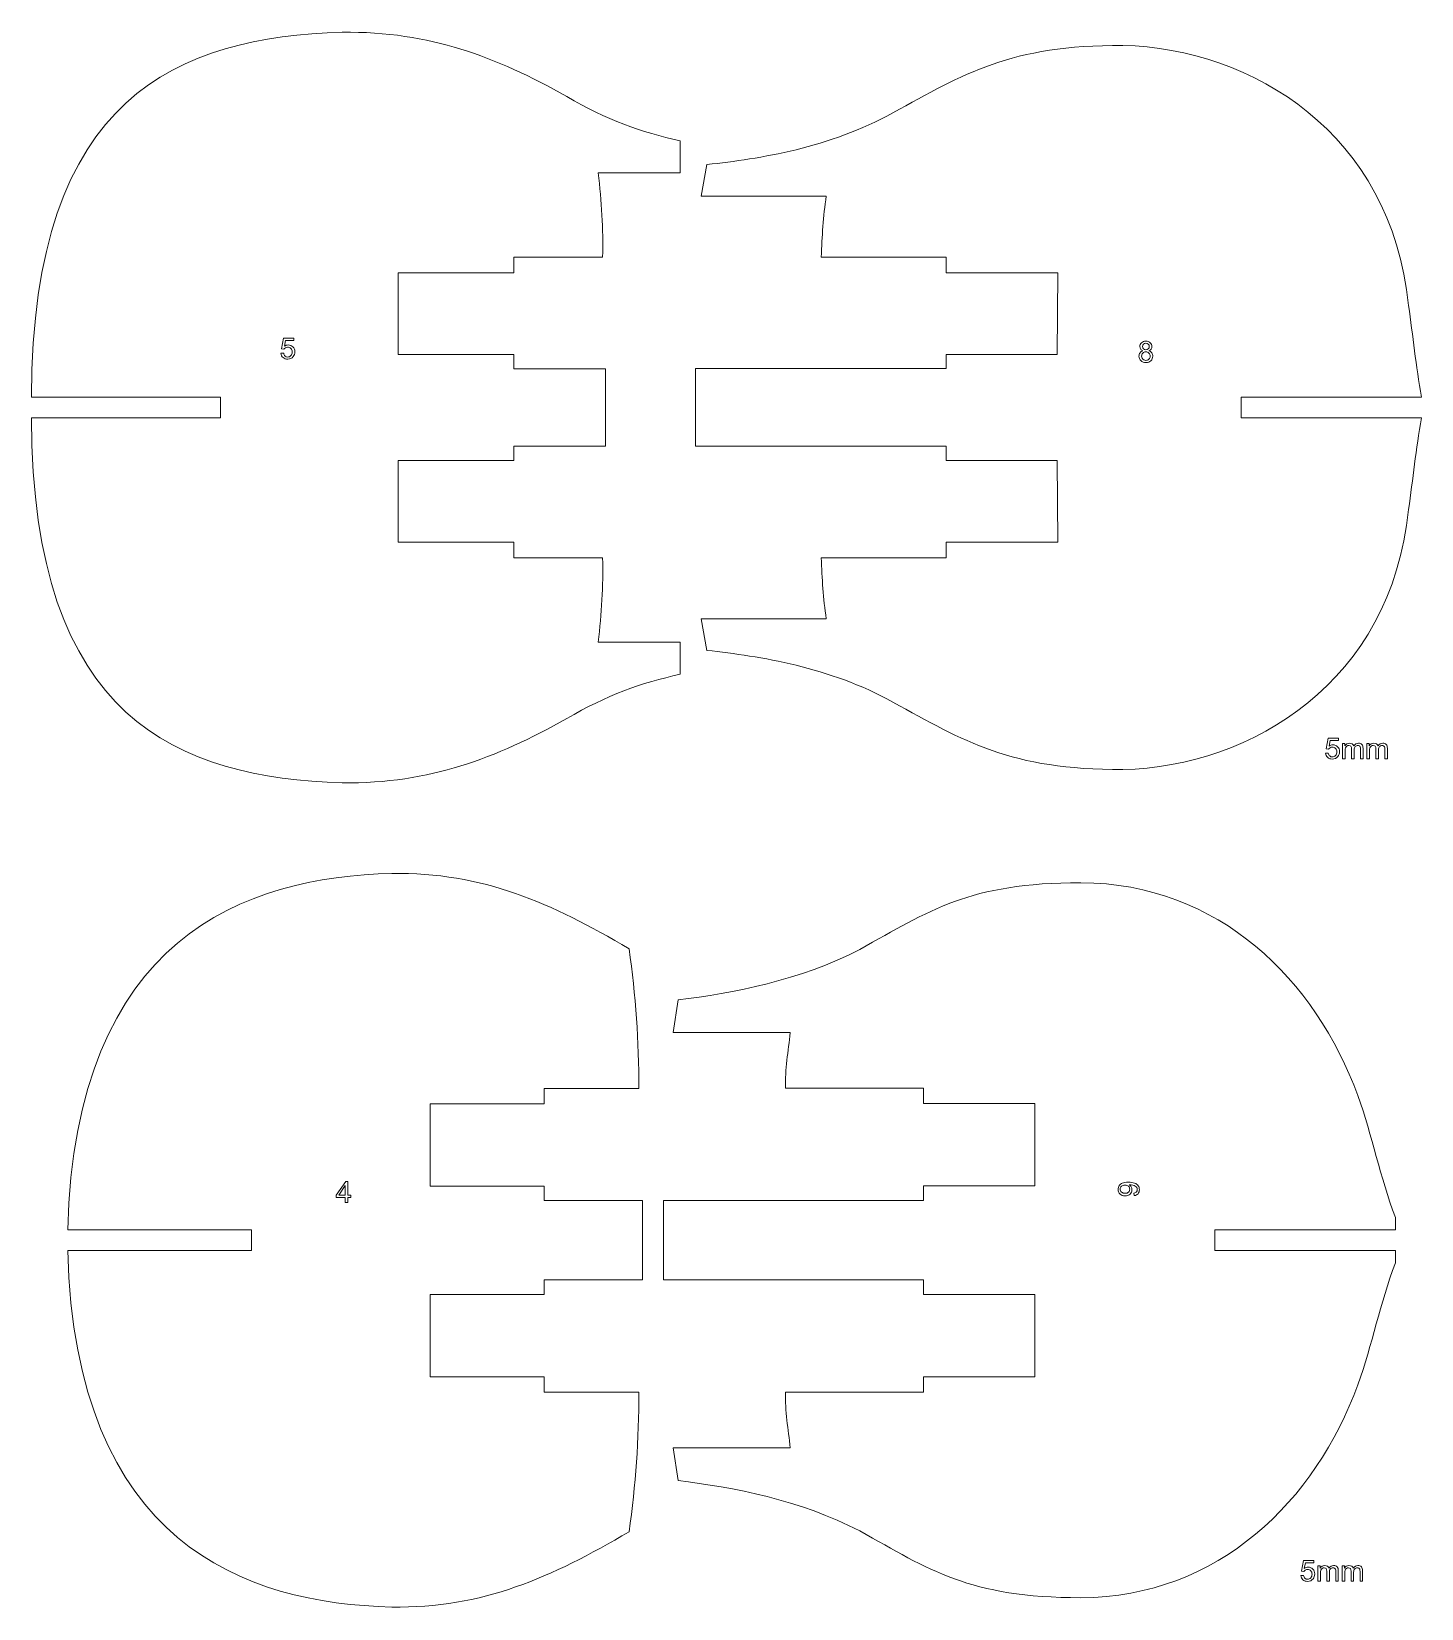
# Model space of a CAD drawing. Header units: millimetres. Extents: x -437 to 859, y -1313 to 762.
# Drawn here: x -136.1 to 267.3, y -438.4 to 19.3 of the extents above; entities that cross this region are included whole.
import ezdxf

# ---------------------------------------------------------------- set-up
doc = ezdxf.new("R2010")
doc.units = ezdxf.units.MM
doc.header["$MEASUREMENT"] = 0
doc.layers.add('Ebene 1', color=7, linetype='Continuous')

msp = doc.modelspace()

# ---------------------------------------------------------------- linework, layer by layer
at = {"layer": 'Ebene 1', "color": 250, "lineweight": 5}
for points, knots in [([(30.4668, -89.8396), (30.4668, -89.8396), (30.4668, -78.5732), (30.4668, -78.5732), (30.4668, -78.5732), (30.4668, -78.5732), (3.8688, -78.5733), (3.8688, -78.5733), (3.8688, -78.5733), (3.8688, -78.5733), (3.8688, -74.4626), (3.8688, -74.4626), (3.8688, -74.4626), (3.8688, -74.4626), (-29.7414, -74.4626), (-29.7414, -74.4626), (-29.7414, -74.4626), (-29.7414, -74.4626), (-29.7414, -50.7662), (-29.7414, -50.7662), (-29.7414, -50.7662), (-29.7414, -50.7662), (3.8688, -50.7662), (3.8688, -50.7662), (3.8688, -50.7662), (3.8688, -50.7662), (3.8688, -46.172), (3.8688, -46.172), (3.8688, -46.172), (3.8688, -46.172), (29.616, -46.172), (29.616, -46.172), (29.616, -46.172), (29.8233, -38.0314), (29.3538, -29.9706), (28.327, -21.7502), (28.327, -21.7502), (28.327, -21.7502), (52.1452, -21.7502), (52.1452, -21.7502), (52.1452, -21.7502), (52.1452, -21.7502), (52.1452, -12.4036), (52.1452, -12.4036), (52.1452, -12.4036), (40.9094, -9.9324), (30.638, -6.3252), (19.266, 0.459), (19.266, 0.459), (-1.6492, 12.0348), (-20.1236, 19.2967), (-45.942, 19.114), (-45.942, 19.114), (-93.1754, 17.5472), (-136.0576, 1.1629), (-136.1334, -86.8398), (-136.1334, -86.8398), (-136.1334, -86.8398), (-81.2448, -86.8399), (-81.2448, -86.8399), (-81.2448, -86.8399), (-81.2448, -86.8399), (-81.2448, -89.8396), (-81.2448, -89.8396)], [0, 0, 0, 0, 0.0625, 0.0625, 0.0625, 0.0625, 0.125, 0.125, 0.125, 0.125, 0.1875, 0.1875, 0.1875, 0.1875, 0.25, 0.25, 0.25, 0.25, 0.3125, 0.3125, 0.3125, 0.3125, 0.375, 0.375, 0.375, 0.375, 0.4375, 0.4375, 0.4375, 0.4375, 0.5, 0.5, 0.5, 0.5, 0.5625, 0.5625, 0.5625, 0.5625, 0.625, 0.625, 0.625, 0.625, 0.6875, 0.6875, 0.6875, 0.6875, 0.75, 0.75, 0.75, 0.75, 0.8125, 0.8125, 0.8125, 0.8125, 0.875, 0.875, 0.875, 0.875, 0.9375, 0.9375, 0.9375, 0.9375, 1, 1, 1, 1]), ([(214.9602, -89.8108), (214.9602, -89.8108), (214.9602, -86.811), (214.9602, -86.811), (214.9602, -86.811), (214.9602, -86.811), (267.309, -86.811), (267.309, -86.811), (267.309, -86.811), (265.7, -77.6299), (264.811, -69.0488), (263.562, -60.1676), (263.562, -60.1676), (258.5722, -10.3289), (218.2709, 14.3758), (180.6246, 15.274), (180.6246, 15.274), (148.0245, 15.3829), (134.3634, 6.9958), (113.8878, -4.3118), (113.8878, -4.3118), (95.3691, -14.5311), (75.4344, -17.5819), (59.9246, -19.3052), (59.9246, -19.3052), (59.9246, -19.3052), (58.2738, -28.4918), (58.2738, -28.4918), (58.2738, -28.4918), (58.2738, -28.4918), (94.5438, -28.4918), (94.5438, -28.4918), (94.5438, -28.4918), (93.6539, -34.3517), (93.3376, -40.1399), (93.093, -46.1432), (93.093, -46.1432), (93.093, -46.1432), (129.363, -46.1433), (129.363, -46.1433), (129.363, -46.1433), (129.363, -46.1433), (129.363, -50.7374), (129.363, -50.7374), (129.363, -50.7374), (129.363, -50.7374), (161.7641, -50.7374), (161.7641, -50.7374), (161.7641, -50.7374), (161.7641, -50.7374), (161.5224, -74.4338), (161.5224, -74.4338), (161.5224, -74.4338), (161.5224, -74.4338), (129.363, -74.4338), (129.363, -74.4338), (129.363, -74.4338), (129.363, -74.4338), (129.363, -78.5444), (129.363, -78.5444), (129.363, -78.5444), (129.363, -78.5444), (56.5812, -78.5445), (56.5812, -78.5445), (56.5812, -78.5445), (56.5812, -78.5445), (56.5812, -89.8108), (56.5812, -89.8108)], [0, 0, 0, 0, 0.05882353, 0.05882353, 0.05882353, 0.05882353, 0.11764706, 0.11764706, 0.11764706, 0.11764706, 0.17647059, 0.17647059, 0.17647059, 0.17647059, 0.23529412, 0.23529412, 0.23529412, 0.23529412, 0.29411765, 0.29411765, 0.29411765, 0.29411765, 0.35294118, 0.35294118, 0.35294118, 0.35294118, 0.41176471, 0.41176471, 0.41176471, 0.41176471, 0.47058824, 0.47058824, 0.47058824, 0.47058824, 0.52941176, 0.52941176, 0.52941176, 0.52941176, 0.58823529, 0.58823529, 0.58823529, 0.58823529, 0.64705882, 0.64705882, 0.64705882, 0.64705882, 0.70588235, 0.70588235, 0.70588235, 0.70588235, 0.76470588, 0.76470588, 0.76470588, 0.76470588, 0.82352941, 0.82352941, 0.82352941, 0.82352941, 0.88235294, 0.88235294, 0.88235294, 0.88235294, 0.94117647, 0.94117647, 0.94117647, 0.94117647, 1, 1, 1, 1]), ([(-63.7256, -74.0959), (-63.7256, -74.0959), (-62.9439, -74.0296), (-62.9439, -74.0296), (-62.9439, -74.0296), (-62.886, -74.4106), (-62.752, -74.6956), (-62.5417, -74.8875), (-62.5417, -74.8875), (-62.33, -75.0794), (-62.076, -75.1754), (-61.7783, -75.1754), (-61.7783, -75.1754), (-61.4199, -75.1754), (-61.1165, -75.0399), (-60.8695, -74.7704), (-60.8695, -74.7704), (-60.6212, -74.4995), (-60.497, -74.141), (-60.497, -73.6951), (-60.497, -73.6951), (-60.497, -73.2704), (-60.6155, -72.936), (-60.854, -72.6904), (-60.854, -72.6904), (-61.0925, -72.4449), (-61.4043, -72.3221), (-61.791, -72.3221), (-61.791, -72.3221), (-62.0309, -72.3221), (-62.2468, -72.3772), (-62.4401, -72.4858), (-62.4401, -72.4858), (-62.6334, -72.5945), (-62.7844, -72.7356), (-62.8945, -72.9091), (-62.8945, -72.9091), (-62.8945, -72.9091), (-63.593, -72.8188), (-63.593, -72.8188), (-63.593, -72.8188), (-63.593, -72.8188), (-63.006, -69.7059), (-63.006, -69.7059), (-63.006, -69.7059), (-63.006, -69.7059), (-59.9918, -69.7059), (-59.9918, -69.7059), (-59.9918, -69.7059), (-59.9918, -69.7059), (-59.9918, -70.4171), (-59.9918, -70.4171), (-59.9918, -70.4171), (-59.9918, -70.4171), (-62.4105, -70.4171), (-62.4105, -70.4171), (-62.4105, -70.4171), (-62.4105, -70.4171), (-62.7379, -72.0455), (-62.7379, -72.0455), (-62.7379, -72.0455), (-62.3738, -71.7915), (-61.9914, -71.6645), (-61.592, -71.6645), (-61.592, -71.6645), (-61.0629, -71.6645), (-60.6169, -71.848), (-60.2529, -72.2149), (-60.2529, -72.2149), (-59.8888, -72.5818), (-59.7068, -73.0531), (-59.7068, -73.6288), (-59.7068, -73.6288), (-59.7068, -74.1777), (-59.8676, -74.6519), (-60.1866, -75.0512), (-60.1866, -75.0512), (-60.576, -75.5409), (-61.1066, -75.7864), (-61.7783, -75.7864), (-61.7783, -75.7864), (-62.33, -75.7864), (-62.7802, -75.6326), (-63.1287, -75.3236), (-63.1287, -75.3236), (-63.4773, -75.0145), (-63.6762, -74.6053), (-63.7256, -74.0959)], [0, 0, 0, 0, 0.04545455, 0.04545455, 0.04545455, 0.04545455, 0.09090909, 0.09090909, 0.09090909, 0.09090909, 0.13636364, 0.13636364, 0.13636364, 0.13636364, 0.18181818, 0.18181818, 0.18181818, 0.18181818, 0.22727273, 0.22727273, 0.22727273, 0.22727273, 0.27272727, 0.27272727, 0.27272727, 0.27272727, 0.31818182, 0.31818182, 0.31818182, 0.31818182, 0.36363636, 0.36363636, 0.36363636, 0.36363636, 0.40909091, 0.40909091, 0.40909091, 0.40909091, 0.45454545, 0.45454545, 0.45454545, 0.45454545, 0.5, 0.5, 0.5, 0.5, 0.54545455, 0.54545455, 0.54545455, 0.54545455, 0.59090909, 0.59090909, 0.59090909, 0.59090909, 0.63636364, 0.63636364, 0.63636364, 0.63636364, 0.68181818, 0.68181818, 0.68181818, 0.68181818, 0.72727273, 0.72727273, 0.72727273, 0.72727273, 0.77272727, 0.77272727, 0.77272727, 0.77272727, 0.81818182, 0.81818182, 0.81818182, 0.81818182, 0.86363636, 0.86363636, 0.86363636, 0.86363636, 0.90909091, 0.90909091, 0.90909091, 0.90909091, 0.95454545, 0.95454545, 0.95454545, 0.95454545, 1, 1, 1, 1]), ([(186.4742, -73.3641), (186.1652, -73.2512), (185.9366, -73.0904), (185.787, -72.8801), (185.787, -72.8801), (185.6388, -72.6713), (185.564, -72.4201), (185.564, -72.128), (185.564, -72.128), (185.564, -71.6863), (185.7221, -71.3166), (186.0396, -71.016), (186.0396, -71.016), (186.3571, -70.7154), (186.7776, -70.5645), (187.3039, -70.5645), (187.3039, -70.5645), (187.8331, -70.5645), (188.2593, -70.7183), (188.5824, -71.0259), (188.5824, -71.0259), (188.9041, -71.3335), (189.065, -71.7075), (189.065, -72.1491), (189.065, -72.1491), (189.065, -72.43), (188.9916, -72.6741), (188.8449, -72.8829), (188.8449, -72.8829), (188.6967, -73.0904), (188.4737, -73.2512), (188.1732, -73.3641), (188.1732, -73.3641), (188.5443, -73.4855), (188.8279, -73.6802), (189.0227, -73.9511), (189.0227, -73.9511), (189.216, -74.2207), (189.3134, -74.5438), (189.3134, -74.9177), (189.3134, -74.9177), (189.3134, -75.437), (189.1299, -75.8717), (188.7644, -76.2244), (188.7644, -76.2244), (188.3975, -76.5772), (187.9149, -76.7536), (187.3166, -76.7536), (187.3166, -76.7536), (186.7183, -76.7536), (186.2371, -76.5772), (185.8702, -76.223), (185.8702, -76.223), (185.5033, -75.8688), (185.3199, -75.4272), (185.3199, -74.898), (185.3199, -74.898), (185.3199, -74.5043), (185.4201, -74.1741), (185.6205, -73.9074), (185.6205, -73.9074), (185.8194, -73.6421), (186.1045, -73.4601), (186.4742, -73.3641)], [0, 0, 0, 0, 0.0625, 0.0625, 0.0625, 0.0625, 0.125, 0.125, 0.125, 0.125, 0.1875, 0.1875, 0.1875, 0.1875, 0.25, 0.25, 0.25, 0.25, 0.3125, 0.3125, 0.3125, 0.3125, 0.375, 0.375, 0.375, 0.375, 0.4375, 0.4375, 0.4375, 0.4375, 0.5, 0.5, 0.5, 0.5, 0.5625, 0.5625, 0.5625, 0.5625, 0.625, 0.625, 0.625, 0.625, 0.6875, 0.6875, 0.6875, 0.6875, 0.75, 0.75, 0.75, 0.75, 0.8125, 0.8125, 0.8125, 0.8125, 0.875, 0.875, 0.875, 0.875, 0.9375, 0.9375, 0.9375, 0.9375, 1, 1, 1, 1]), ([(186.3246, -72.1026), (186.3246, -72.389), (186.4178, -72.6233), (186.6012, -72.8053), (186.6012, -72.8053), (186.7861, -72.9873), (187.0259, -73.0791), (187.3209, -73.0791), (187.3209, -73.0791), (187.6073, -73.0791), (187.843, -72.9888), (188.0264, -72.8081), (188.0264, -72.8081), (188.2099, -72.6275), (188.3002, -72.406), (188.3002, -72.1449), (188.3002, -72.1449), (188.3002, -71.8711), (188.207, -71.6425), (188.018, -71.4563), (188.018, -71.4563), (187.8289, -71.27), (187.5946, -71.1769), (187.3124, -71.1769), (187.3124, -71.1769), (187.0288, -71.1769), (186.7931, -71.2686), (186.6054, -71.4492), (186.6054, -71.4492), (186.4178, -71.6313), (186.3246, -71.85), (186.3246, -72.1026)], [0, 0, 0, 0, 0.125, 0.125, 0.125, 0.125, 0.25, 0.25, 0.25, 0.25, 0.375, 0.375, 0.375, 0.375, 0.5, 0.5, 0.5, 0.5, 0.625, 0.625, 0.625, 0.625, 0.75, 0.75, 0.75, 0.75, 0.875, 0.875, 0.875, 0.875, 1, 1, 1, 1]), ([(186.0847, -74.9022), (186.0847, -75.1139), (186.1355, -75.3199), (186.2357, -75.5175), (186.2357, -75.5175), (186.3359, -75.7164), (186.4855, -75.8703), (186.6845, -75.9789), (186.6845, -75.9789), (186.8834, -76.0876), (187.0965, -76.1426), (187.3251, -76.1426), (187.3251, -76.1426), (187.6807, -76.1426), (187.9742, -76.0283), (188.2056, -75.7983), (188.2056, -75.7983), (188.4371, -75.5697), (188.5528, -75.279), (188.5528, -74.9262), (188.5528, -74.9262), (188.5528, -74.5678), (188.4342, -74.2715), (188.1958, -74.0372), (188.1958, -74.0372), (187.9573, -73.803), (187.6581, -73.6858), (187.2997, -73.6858), (187.2997, -73.6858), (186.9497, -73.6858), (186.6605, -73.8016), (186.4305, -74.033), (186.4305, -74.033), (186.2004, -74.2658), (186.0847, -74.5551), (186.0847, -74.9022)], [0, 0, 0, 0, 0.11111111, 0.11111111, 0.11111111, 0.11111111, 0.22222222, 0.22222222, 0.22222222, 0.22222222, 0.33333333, 0.33333333, 0.33333333, 0.33333333, 0.44444444, 0.44444444, 0.44444444, 0.44444444, 0.55555556, 0.55555556, 0.55555556, 0.55555556, 0.66666667, 0.66666667, 0.66666667, 0.66666667, 0.77777778, 0.77777778, 0.77777778, 0.77777778, 0.88888889, 0.88888889, 0.88888889, 0.88888889, 1, 1, 1, 1]), ([(30.4668, -89.806), (30.4668, -89.806), (30.4668, -101.0724), (30.4668, -101.0724), (30.4668, -101.0724), (30.4668, -101.0724), (3.8688, -101.0723), (3.8688, -101.0723), (3.8688, -101.0723), (3.8688, -101.0723), (3.8688, -105.183), (3.8688, -105.183), (3.8688, -105.183), (3.8688, -105.183), (-29.7414, -105.183), (-29.7414, -105.183), (-29.7414, -105.183), (-29.7414, -105.183), (-29.7414, -128.8794), (-29.7414, -128.8794), (-29.7414, -128.8794), (-29.7414, -128.8794), (3.8688, -128.8794), (3.8688, -128.8794), (3.8688, -128.8794), (3.8688, -128.8794), (3.8688, -133.4736), (3.8688, -133.4736), (3.8688, -133.4736), (3.8688, -133.4736), (29.616, -133.4736), (29.616, -133.4736), (29.616, -133.4736), (29.8233, -141.6142), (29.3538, -149.675), (28.327, -157.8954), (28.327, -157.8954), (28.327, -157.8954), (52.1452, -157.8954), (52.1452, -157.8954), (52.1452, -157.8954), (52.1452, -157.8954), (52.1452, -167.242), (52.1452, -167.242), (52.1452, -167.242), (40.9094, -169.7132), (30.638, -173.3204), (19.266, -180.1046), (19.266, -180.1046), (-1.6492, -191.6804), (-20.1236, -198.9423), (-45.942, -198.7596), (-45.942, -198.7596), (-93.1754, -197.1928), (-136.0576, -180.8085), (-136.1334, -92.8058), (-136.1334, -92.8058), (-136.1334, -92.8058), (-81.2448, -92.8057), (-81.2448, -92.8057), (-81.2448, -92.8057), (-81.2448, -92.8057), (-81.2448, -89.806), (-81.2448, -89.806)], [0, 0, 0, 0, 0.0625, 0.0625, 0.0625, 0.0625, 0.125, 0.125, 0.125, 0.125, 0.1875, 0.1875, 0.1875, 0.1875, 0.25, 0.25, 0.25, 0.25, 0.3125, 0.3125, 0.3125, 0.3125, 0.375, 0.375, 0.375, 0.375, 0.4375, 0.4375, 0.4375, 0.4375, 0.5, 0.5, 0.5, 0.5, 0.5625, 0.5625, 0.5625, 0.5625, 0.625, 0.625, 0.625, 0.625, 0.6875, 0.6875, 0.6875, 0.6875, 0.75, 0.75, 0.75, 0.75, 0.8125, 0.8125, 0.8125, 0.8125, 0.875, 0.875, 0.875, 0.875, 0.9375, 0.9375, 0.9375, 0.9375, 1, 1, 1, 1]), ([(214.9602, -89.806), (214.9602, -89.806), (214.9602, -92.8058), (214.9602, -92.8058), (214.9602, -92.8058), (214.9602, -92.8058), (267.309, -92.8058), (267.309, -92.8058), (267.309, -92.8058), (265.7, -101.9869), (264.811, -110.568), (263.562, -119.4492), (263.562, -119.4492), (258.5722, -169.2879), (218.2709, -193.9926), (180.6246, -194.8908), (180.6246, -194.8908), (148.0245, -194.9997), (134.3634, -186.6126), (113.8878, -175.305), (113.8878, -175.305), (95.3691, -165.0857), (75.4344, -162.0349), (59.9246, -160.3116), (59.9246, -160.3116), (59.9246, -160.3116), (58.2738, -151.125), (58.2738, -151.125), (58.2738, -151.125), (58.2738, -151.125), (94.5438, -151.125), (94.5438, -151.125), (94.5438, -151.125), (93.6539, -145.2651), (93.3376, -139.4769), (93.093, -133.4736), (93.093, -133.4736), (93.093, -133.4736), (129.363, -133.4735), (129.363, -133.4735), (129.363, -133.4735), (129.363, -133.4735), (129.363, -128.8794), (129.363, -128.8794), (129.363, -128.8794), (129.363, -128.8794), (161.7641, -128.8794), (161.7641, -128.8794), (161.7641, -128.8794), (161.7641, -128.8794), (161.5224, -105.183), (161.5224, -105.183), (161.5224, -105.183), (161.5224, -105.183), (129.363, -105.183), (129.363, -105.183), (129.363, -105.183), (129.363, -105.183), (129.363, -101.0724), (129.363, -101.0724), (129.363, -101.0724), (129.363, -101.0724), (56.5812, -101.0723), (56.5812, -101.0723), (56.5812, -101.0723), (56.5812, -101.0723), (56.5812, -89.806), (56.5812, -89.806)], [0, 0, 0, 0, 0.05882353, 0.05882353, 0.05882353, 0.05882353, 0.11764706, 0.11764706, 0.11764706, 0.11764706, 0.17647059, 0.17647059, 0.17647059, 0.17647059, 0.23529412, 0.23529412, 0.23529412, 0.23529412, 0.29411765, 0.29411765, 0.29411765, 0.29411765, 0.35294118, 0.35294118, 0.35294118, 0.35294118, 0.41176471, 0.41176471, 0.41176471, 0.41176471, 0.47058824, 0.47058824, 0.47058824, 0.47058824, 0.52941176, 0.52941176, 0.52941176, 0.52941176, 0.58823529, 0.58823529, 0.58823529, 0.58823529, 0.64705882, 0.64705882, 0.64705882, 0.64705882, 0.70588235, 0.70588235, 0.70588235, 0.70588235, 0.76470588, 0.76470588, 0.76470588, 0.76470588, 0.82352941, 0.82352941, 0.82352941, 0.82352941, 0.88235294, 0.88235294, 0.88235294, 0.88235294, 0.94117647, 0.94117647, 0.94117647, 0.94117647, 1, 1, 1, 1]), ([(239.4916, -190.1599), (239.4916, -190.1599), (240.2733, -190.0936), (240.2733, -190.0936), (240.2733, -190.0936), (240.3312, -190.4746), (240.4652, -190.7596), (240.6755, -190.9515), (240.6755, -190.9515), (240.8872, -191.1434), (241.1412, -191.2394), (241.4389, -191.2394), (241.4389, -191.2394), (241.7973, -191.2394), (242.1007, -191.1039), (242.3477, -190.8344), (242.3477, -190.8344), (242.596, -190.5635), (242.7202, -190.205), (242.7202, -189.7591), (242.7202, -189.7591), (242.7202, -189.3344), (242.6017, -189), (242.3632, -188.7544), (242.3632, -188.7544), (242.1247, -188.5089), (241.8129, -188.3861), (241.4262, -188.3861), (241.4262, -188.3861), (241.1863, -188.3861), (240.9704, -188.4412), (240.7771, -188.5498), (240.7771, -188.5498), (240.5838, -188.6585), (240.4328, -188.7996), (240.3227, -188.9731), (240.3227, -188.9731), (240.3227, -188.9731), (239.6242, -188.8828), (239.6242, -188.8828), (239.6242, -188.8828), (239.6242, -188.8828), (240.2112, -185.7699), (240.2112, -185.7699), (240.2112, -185.7699), (240.2112, -185.7699), (243.2254, -185.7699), (243.2254, -185.7699), (243.2254, -185.7699), (243.2254, -185.7699), (243.2254, -186.4811), (243.2254, -186.4811), (243.2254, -186.4811), (243.2254, -186.4811), (240.8067, -186.4811), (240.8067, -186.4811), (240.8067, -186.4811), (240.8067, -186.4811), (240.4793, -188.1095), (240.4793, -188.1095), (240.4793, -188.1095), (240.8434, -187.8555), (241.2258, -187.7285), (241.6252, -187.7285), (241.6252, -187.7285), (242.1543, -187.7285), (242.6003, -187.912), (242.9643, -188.2789), (242.9643, -188.2789), (243.3284, -188.6458), (243.5104, -189.1171), (243.5104, -189.6928), (243.5104, -189.6928), (243.5104, -190.2417), (243.3496, -190.7159), (243.0306, -191.1152), (243.0306, -191.1152), (242.6412, -191.6049), (242.1106, -191.8504), (241.4389, -191.8504), (241.4389, -191.8504), (240.8872, -191.8504), (240.437, -191.6966), (240.0885, -191.3876), (240.0885, -191.3876), (239.7399, -191.0785), (239.541, -190.6693), (239.4916, -190.1599)], [0, 0, 0, 0, 0.04545455, 0.04545455, 0.04545455, 0.04545455, 0.09090909, 0.09090909, 0.09090909, 0.09090909, 0.13636364, 0.13636364, 0.13636364, 0.13636364, 0.18181818, 0.18181818, 0.18181818, 0.18181818, 0.22727273, 0.22727273, 0.22727273, 0.22727273, 0.27272727, 0.27272727, 0.27272727, 0.27272727, 0.31818182, 0.31818182, 0.31818182, 0.31818182, 0.36363636, 0.36363636, 0.36363636, 0.36363636, 0.40909091, 0.40909091, 0.40909091, 0.40909091, 0.45454545, 0.45454545, 0.45454545, 0.45454545, 0.5, 0.5, 0.5, 0.5, 0.54545455, 0.54545455, 0.54545455, 0.54545455, 0.59090909, 0.59090909, 0.59090909, 0.59090909, 0.63636364, 0.63636364, 0.63636364, 0.63636364, 0.68181818, 0.68181818, 0.68181818, 0.68181818, 0.72727273, 0.72727273, 0.72727273, 0.72727273, 0.77272727, 0.77272727, 0.77272727, 0.77272727, 0.81818182, 0.81818182, 0.81818182, 0.81818182, 0.86363636, 0.86363636, 0.86363636, 0.86363636, 0.90909091, 0.90909091, 0.90909091, 0.90909091, 0.95454545, 0.95454545, 0.95454545, 0.95454545, 1, 1, 1, 1]), ([(244.4079, -191.7474), (244.4079, -191.7474), (244.4079, -187.3574), (244.4079, -187.3574), (244.4079, -187.3574), (244.4079, -187.3574), (245.0725, -187.3574), (245.0725, -187.3574), (245.0725, -187.3574), (245.0725, -187.3574), (245.0725, -187.9727), (245.0725, -187.9727), (245.0725, -187.9727), (245.2108, -187.7582), (245.3943, -187.5846), (245.6229, -187.4548), (245.6229, -187.4548), (245.8515, -187.3235), (246.1125, -187.2572), (246.4046, -187.2572), (246.4046, -187.2572), (246.7292, -187.2572), (246.9959, -187.325), (247.2033, -187.4604), (247.2033, -187.4604), (247.4122, -187.5959), (247.5589, -187.7836), (247.6436, -188.0263), (247.6436, -188.0263), (247.9921, -187.514), (248.4437, -187.2572), (248.9997, -187.2572), (248.9997, -187.2572), (249.4357, -187.2572), (249.7701, -187.3786), (250.0044, -187.6199), (250.0044, -187.6199), (250.2386, -187.8612), (250.3558, -188.2323), (250.3558, -188.7333), (250.3558, -188.7333), (250.3558, -188.7333), (250.3558, -191.7474), (250.3558, -191.7474), (250.3558, -191.7474), (250.3558, -191.7474), (249.6163, -191.7474), (249.6163, -191.7474), (249.6163, -191.7474), (249.6163, -191.7474), (249.6163, -188.9816), (249.6163, -188.9816), (249.6163, -188.9816), (249.6163, -188.6839), (249.5923, -188.4694), (249.5444, -188.3381), (249.5444, -188.3381), (249.495, -188.2083), (249.4075, -188.1025), (249.2819, -188.0221), (249.2819, -188.0221), (249.1549, -187.943), (249.0053, -187.9021), (248.8346, -187.9021), (248.8346, -187.9021), (248.5255, -187.9021), (248.2701, -188.0051), (248.0655, -188.2111), (248.0655, -188.2111), (247.8623, -188.4158), (247.7593, -188.7445), (247.7593, -189.1961), (247.7593, -189.1961), (247.7593, -189.1961), (247.7593, -191.7474), (247.7593, -191.7474), (247.7593, -191.7474), (247.7593, -191.7474), (247.0156, -191.7474), (247.0156, -191.7474), (247.0156, -191.7474), (247.0156, -191.7474), (247.0156, -188.8955), (247.0156, -188.8955), (247.0156, -188.8955), (247.0156, -188.5639), (246.955, -188.3156), (246.8336, -188.1505), (246.8336, -188.1505), (246.7123, -187.9854), (246.5147, -187.9021), (246.2381, -187.9021), (246.2381, -187.9021), (246.0293, -187.9021), (245.836, -187.9571), (245.6582, -188.0686), (245.6582, -188.0686), (245.4804, -188.1787), (245.3505, -188.3396), (245.2715, -188.5512), (245.2715, -188.5512), (245.1911, -188.7643), (245.1516, -189.0705), (245.1516, -189.4699), (245.1516, -189.4699), (245.1516, -189.4699), (245.1516, -191.7474), (245.1516, -191.7474), (245.1516, -191.7474), (245.1516, -191.7474), (244.4079, -191.7474), (244.4079, -191.7474)], [0, 0, 0, 0, 0.03571429, 0.03571429, 0.03571429, 0.03571429, 0.07142857, 0.07142857, 0.07142857, 0.07142857, 0.10714286, 0.10714286, 0.10714286, 0.10714286, 0.14285714, 0.14285714, 0.14285714, 0.14285714, 0.17857143, 0.17857143, 0.17857143, 0.17857143, 0.21428571, 0.21428571, 0.21428571, 0.21428571, 0.25, 0.25, 0.25, 0.25, 0.28571429, 0.28571429, 0.28571429, 0.28571429, 0.32142857, 0.32142857, 0.32142857, 0.32142857, 0.35714286, 0.35714286, 0.35714286, 0.35714286, 0.39285714, 0.39285714, 0.39285714, 0.39285714, 0.42857143, 0.42857143, 0.42857143, 0.42857143, 0.46428571, 0.46428571, 0.46428571, 0.46428571, 0.5, 0.5, 0.5, 0.5, 0.53571429, 0.53571429, 0.53571429, 0.53571429, 0.57142857, 0.57142857, 0.57142857, 0.57142857, 0.60714286, 0.60714286, 0.60714286, 0.60714286, 0.64285714, 0.64285714, 0.64285714, 0.64285714, 0.67857143, 0.67857143, 0.67857143, 0.67857143, 0.71428571, 0.71428571, 0.71428571, 0.71428571, 0.75, 0.75, 0.75, 0.75, 0.78571429, 0.78571429, 0.78571429, 0.78571429, 0.82142857, 0.82142857, 0.82142857, 0.82142857, 0.85714286, 0.85714286, 0.85714286, 0.85714286, 0.89285714, 0.89285714, 0.89285714, 0.89285714, 0.92857143, 0.92857143, 0.92857143, 0.92857143, 0.96428571, 0.96428571, 0.96428571, 0.96428571, 1, 1, 1, 1]), ([(251.4607, -191.7474), (251.4607, -191.7474), (251.4607, -187.3574), (251.4607, -187.3574), (251.4607, -187.3574), (251.4607, -187.3574), (252.1253, -187.3574), (252.1253, -187.3574), (252.1253, -187.3574), (252.1253, -187.3574), (252.1253, -187.9727), (252.1253, -187.9727), (252.1253, -187.9727), (252.2636, -187.7582), (252.4471, -187.5846), (252.6757, -187.4548), (252.6757, -187.4548), (252.9043, -187.3235), (253.1653, -187.2572), (253.4574, -187.2572), (253.4574, -187.2572), (253.782, -187.2572), (254.0487, -187.325), (254.2561, -187.4604), (254.2561, -187.4604), (254.465, -187.5959), (254.6117, -187.7836), (254.6964, -188.0263), (254.6964, -188.0263), (255.0449, -187.514), (255.4965, -187.2572), (256.0525, -187.2572), (256.0525, -187.2572), (256.4885, -187.2572), (256.8229, -187.3786), (257.0572, -187.6199), (257.0572, -187.6199), (257.2914, -187.8612), (257.4086, -188.2323), (257.4086, -188.7333), (257.4086, -188.7333), (257.4086, -188.7333), (257.4086, -191.7474), (257.4086, -191.7474), (257.4086, -191.7474), (257.4086, -191.7474), (256.6691, -191.7474), (256.6691, -191.7474), (256.6691, -191.7474), (256.6691, -191.7474), (256.6691, -188.9816), (256.6691, -188.9816), (256.6691, -188.9816), (256.6691, -188.6839), (256.6451, -188.4694), (256.5972, -188.3381), (256.5972, -188.3381), (256.5478, -188.2083), (256.4603, -188.1025), (256.3347, -188.0221), (256.3347, -188.0221), (256.2077, -187.943), (256.0581, -187.9021), (255.8874, -187.9021), (255.8874, -187.9021), (255.5783, -187.9021), (255.3229, -188.0051), (255.1183, -188.2111), (255.1183, -188.2111), (254.9151, -188.4158), (254.8121, -188.7445), (254.8121, -189.1961), (254.8121, -189.1961), (254.8121, -189.1961), (254.8121, -191.7474), (254.8121, -191.7474), (254.8121, -191.7474), (254.8121, -191.7474), (254.0684, -191.7474), (254.0684, -191.7474), (254.0684, -191.7474), (254.0684, -191.7474), (254.0684, -188.8955), (254.0684, -188.8955), (254.0684, -188.8955), (254.0684, -188.5639), (254.0078, -188.3156), (253.8864, -188.1505), (253.8864, -188.1505), (253.7651, -187.9854), (253.5675, -187.9021), (253.2909, -187.9021), (253.2909, -187.9021), (253.0821, -187.9021), (252.8888, -187.9571), (252.711, -188.0686), (252.711, -188.0686), (252.5332, -188.1787), (252.4033, -188.3396), (252.3243, -188.5512), (252.3243, -188.5512), (252.2439, -188.7643), (252.2044, -189.0705), (252.2044, -189.4699), (252.2044, -189.4699), (252.2044, -189.4699), (252.2044, -191.7474), (252.2044, -191.7474), (252.2044, -191.7474), (252.2044, -191.7474), (251.4607, -191.7474), (251.4607, -191.7474)], [0, 0, 0, 0, 0.03571429, 0.03571429, 0.03571429, 0.03571429, 0.07142857, 0.07142857, 0.07142857, 0.07142857, 0.10714286, 0.10714286, 0.10714286, 0.10714286, 0.14285714, 0.14285714, 0.14285714, 0.14285714, 0.17857143, 0.17857143, 0.17857143, 0.17857143, 0.21428571, 0.21428571, 0.21428571, 0.21428571, 0.25, 0.25, 0.25, 0.25, 0.28571429, 0.28571429, 0.28571429, 0.28571429, 0.32142857, 0.32142857, 0.32142857, 0.32142857, 0.35714286, 0.35714286, 0.35714286, 0.35714286, 0.39285714, 0.39285714, 0.39285714, 0.39285714, 0.42857143, 0.42857143, 0.42857143, 0.42857143, 0.46428571, 0.46428571, 0.46428571, 0.46428571, 0.5, 0.5, 0.5, 0.5, 0.53571429, 0.53571429, 0.53571429, 0.53571429, 0.57142857, 0.57142857, 0.57142857, 0.57142857, 0.60714286, 0.60714286, 0.60714286, 0.60714286, 0.64285714, 0.64285714, 0.64285714, 0.64285714, 0.67857143, 0.67857143, 0.67857143, 0.67857143, 0.71428571, 0.71428571, 0.71428571, 0.71428571, 0.75, 0.75, 0.75, 0.75, 0.78571429, 0.78571429, 0.78571429, 0.78571429, 0.82142857, 0.82142857, 0.82142857, 0.82142857, 0.85714286, 0.85714286, 0.85714286, 0.85714286, 0.89285714, 0.89285714, 0.89285714, 0.89285714, 0.92857143, 0.92857143, 0.92857143, 0.92857143, 0.96428571, 0.96428571, 0.96428571, 0.96428571, 1, 1, 1, 1]), ([(41.2368, -331.5134), (41.2368, -331.5134), (41.2368, -319.9818), (41.2368, -319.9818), (41.2368, -319.9818), (41.2368, -319.9818), (12.6522, -319.9818), (12.6522, -319.9818), (12.6522, -319.9818), (12.6522, -319.9818), (12.6522, -315.7645), (12.6522, -315.7645), (12.6522, -315.7645), (12.6522, -315.7645), (-20.3841, -315.7645), (-20.3841, -315.7645), (-20.3841, -315.7645), (-20.3841, -315.7645), (-20.3841, -291.8658), (-20.3841, -291.8658), (-20.3841, -291.8658), (-20.3841, -291.8658), (12.6522, -291.8658), (12.6522, -291.8658), (12.6522, -291.8658), (12.6522, -291.8658), (12.6522, -287.4141), (12.6522, -287.4141), (12.6522, -287.4141), (12.6522, -287.4141), (40.098, -287.4141), (40.098, -287.4141), (40.098, -287.4141), (40.2357, -273.7938), (39.2016, -260.3967), (37.3305, -246.888), (37.3305, -246.888), (14.8169, -233.6957), (-5.1299, -224.6326), (-31.5495, -225.0555), (-31.5495, -225.0555), (-74.1762, -226.1035), (-123.4206, -243.4054), (-125.6445, -328.5097), (-125.6445, -328.5097), (-125.6445, -328.5097), (-72.324, -328.5098), (-72.324, -328.5098), (-72.324, -328.5098), (-72.324, -328.5098), (-72.324, -331.5134), (-72.324, -331.5134)], [0, 0, 0, 0, 0.07692308, 0.07692308, 0.07692308, 0.07692308, 0.15384615, 0.15384615, 0.15384615, 0.15384615, 0.23076923, 0.23076923, 0.23076923, 0.23076923, 0.30769231, 0.30769231, 0.30769231, 0.30769231, 0.38461538, 0.38461538, 0.38461538, 0.38461538, 0.46153846, 0.46153846, 0.46153846, 0.46153846, 0.53846154, 0.53846154, 0.53846154, 0.53846154, 0.61538462, 0.61538462, 0.61538462, 0.61538462, 0.69230769, 0.69230769, 0.69230769, 0.69230769, 0.76923077, 0.76923077, 0.76923077, 0.76923077, 0.84615385, 0.84615385, 0.84615385, 0.84615385, 0.92307692, 0.92307692, 0.92307692, 0.92307692, 1, 1, 1, 1]), ([(207.3555, -331.4894), (207.3555, -331.4894), (207.3555, -328.4858), (207.3555, -328.4858), (207.3555, -328.4858), (207.3555, -328.4858), (259.744, -328.4857), (259.744, -328.4857), (259.744, -328.4857), (259.744, -328.4857), (259.7441, -324.8744), (259.7441, -324.8744), (259.7441, -324.8744), (255.1977, -313.0259), (253.1461, -301.4041), (248.8266, -289.4988), (248.8266, -289.4988), (236.6543, -256.0775), (208.6547, -227.9342), (168.4617, -227.7236), (168.4617, -227.7236), (135.857, -227.7581), (124.5141, -235.8792), (104.2635, -247.0905), (104.2635, -247.0905), (87.0158, -256.112), (67.4945, -259.7743), (51.546, -261.7314), (51.546, -261.7314), (51.546, -261.7314), (50.1402, -271.2234), (50.1402, -271.2234), (50.1402, -271.2234), (50.1402, -271.2234), (84.1137, -271.2234), (84.1137, -271.2234), (84.1137, -271.2234), (83.4919, -276.6446), (82.5269, -281.8388), (82.7079, -287.3901), (82.7079, -287.3901), (82.7079, -287.3901), (122.7732, -287.3901), (122.7732, -287.3901), (122.7732, -287.3901), (122.7732, -287.3901), (122.7732, -291.8418), (122.7732, -291.8418), (122.7732, -291.8418), (122.7732, -291.8418), (155.1066, -291.8418), (155.1066, -291.8418), (155.1066, -291.8418), (155.1066, -291.8418), (155.1065, -315.7404), (155.1065, -315.7404), (155.1065, -315.7404), (155.1065, -315.7404), (122.7732, -315.7404), (122.7732, -315.7404), (122.7732, -315.7404), (122.7732, -315.7404), (122.7732, -319.9578), (122.7732, -319.9578), (122.7732, -319.9578), (122.7732, -319.9578), (47.3286, -319.9578), (47.3286, -319.9578), (47.3286, -319.9578), (47.3286, -319.9578), (47.3286, -331.4894), (47.3286, -331.4894)], [0, 0, 0, 0, 0.05555556, 0.05555556, 0.05555556, 0.05555556, 0.11111111, 0.11111111, 0.11111111, 0.11111111, 0.16666667, 0.16666667, 0.16666667, 0.16666667, 0.22222222, 0.22222222, 0.22222222, 0.22222222, 0.27777778, 0.27777778, 0.27777778, 0.27777778, 0.33333333, 0.33333333, 0.33333333, 0.33333333, 0.38888889, 0.38888889, 0.38888889, 0.38888889, 0.44444444, 0.44444444, 0.44444444, 0.44444444, 0.5, 0.5, 0.5, 0.5, 0.55555556, 0.55555556, 0.55555556, 0.55555556, 0.61111111, 0.61111111, 0.61111111, 0.61111111, 0.66666667, 0.66666667, 0.66666667, 0.66666667, 0.72222222, 0.72222222, 0.72222222, 0.72222222, 0.77777778, 0.77777778, 0.77777778, 0.77777778, 0.83333333, 0.83333333, 0.83333333, 0.83333333, 0.88888889, 0.88888889, 0.88888889, 0.88888889, 0.94444444, 0.94444444, 0.94444444, 0.94444444, 1, 1, 1, 1]), ([(-45.061, -320.5224), (-45.061, -320.5224), (-45.061, -319.0718), (-45.061, -319.0718), (-45.061, -319.0718), (-45.061, -319.0718), (-47.69, -319.0718), (-47.69, -319.0718), (-47.69, -319.0718), (-47.69, -319.0718), (-47.69, -318.3888), (-47.69, -318.3888), (-47.69, -318.3888), (-47.69, -318.3888), (-44.9242, -314.4617), (-44.9242, -314.4617), (-44.9242, -314.4617), (-44.9242, -314.4617), (-44.316, -314.4617), (-44.316, -314.4617), (-44.316, -314.4617), (-44.316, -314.4617), (-44.316, -318.3888), (-44.316, -318.3888), (-44.316, -318.3888), (-44.316, -318.3888), (-43.4975, -318.3888), (-43.4975, -318.3888), (-43.4975, -318.3888), (-43.4975, -318.3888), (-43.4975, -319.0718), (-43.4975, -319.0718), (-43.4975, -319.0718), (-43.4975, -319.0718), (-44.316, -319.0718), (-44.316, -319.0718), (-44.316, -319.0718), (-44.316, -319.0718), (-44.316, -320.5224), (-44.316, -320.5224), (-44.316, -320.5224), (-44.316, -320.5224), (-45.061, -320.5224), (-45.061, -320.5224)], [0, 0, 0, 0, 0.09090909, 0.09090909, 0.09090909, 0.09090909, 0.18181818, 0.18181818, 0.18181818, 0.18181818, 0.27272727, 0.27272727, 0.27272727, 0.27272727, 0.36363636, 0.36363636, 0.36363636, 0.36363636, 0.45454545, 0.45454545, 0.45454545, 0.45454545, 0.54545455, 0.54545455, 0.54545455, 0.54545455, 0.63636364, 0.63636364, 0.63636364, 0.63636364, 0.72727273, 0.72727273, 0.72727273, 0.72727273, 0.81818182, 0.81818182, 0.81818182, 0.81818182, 0.90909091, 0.90909091, 0.90909091, 0.90909091, 1, 1, 1, 1]), ([(-45.061, -318.3888), (-45.061, -318.3888), (-45.061, -315.6569), (-45.061, -315.6569), (-45.061, -315.6569), (-45.061, -315.6569), (-46.9576, -318.3888), (-46.9576, -318.3888), (-46.9576, -318.3888), (-46.9576, -318.3888), (-45.061, -318.3888), (-45.061, -318.3888)], [0, 0, 0, 0, 0.33333333, 0.33333333, 0.33333333, 0.33333333, 0.66666667, 0.66666667, 0.66666667, 0.66666667, 1, 1, 1, 1]), ([(183.9353, -318.5333), (183.9353, -318.5333), (183.8689, -317.8178), (183.8689, -317.8178), (183.8689, -317.8178), (184.2048, -317.7571), (184.4489, -317.6414), (184.6013, -317.4707), (184.6013, -317.4707), (184.7523, -317.2999), (184.8285, -317.0812), (184.8285, -316.8131), (184.8285, -316.8131), (184.8285, -316.5845), (184.7763, -316.3841), (184.6705, -316.212), (184.6705, -316.212), (184.566, -316.0398), (184.4263, -315.8987), (184.2514, -315.7886), (184.2514, -315.7886), (184.0764, -315.6772), (183.8393, -315.5854), (183.543, -315.5106), (183.543, -315.5106), (183.2452, -315.4373), (182.9418, -315.3992), (182.6328, -315.3992), (182.6328, -315.3992), (182.6003, -315.3992), (182.5495, -315.4006), (182.4846, -315.4034), (182.4846, -315.4034), (182.7203, -315.553), (182.9136, -315.7562), (183.0604, -316.013), (183.0604, -316.013), (183.2085, -316.2712), (183.2819, -316.5506), (183.2819, -316.8498), (183.2819, -316.8498), (183.2819, -317.3521), (183.0999, -317.7769), (182.7358, -318.124), (182.7358, -318.124), (182.3717, -318.4712), (181.8934, -318.6447), (181.2979, -318.6447), (181.2979, -318.6447), (180.6826, -318.6447), (180.1887, -318.4641), (179.8134, -318.1015), (179.8134, -318.1015), (179.438, -317.7388), (179.2518, -317.2844), (179.2518, -316.7383), (179.2518, -316.7383), (179.2518, -316.3446), (179.3576, -315.9848), (179.5693, -315.6574), (179.5693, -315.6574), (179.7809, -315.3314), (180.0843, -315.0831), (180.4766, -314.9137), (180.4766, -314.9137), (180.8689, -314.7444), (181.4376, -314.6597), (182.1827, -314.6597), (182.1827, -314.6597), (182.9559, -314.6597), (183.5726, -314.743), (184.0326, -314.9109), (184.0326, -314.9109), (184.4912, -315.0803), (184.8398, -315.33), (185.0797, -315.6616), (185.0797, -315.6616), (185.3196, -315.9947), (185.4395, -316.3827), (185.4395, -316.83), (185.4395, -316.83), (185.4395, -317.3042), (185.3083, -317.6908), (185.0444, -317.9914), (185.0444, -317.9914), (184.7819, -318.292), (184.4122, -318.4726), (183.9353, -318.5333)], [0, 0, 0, 0, 0.04545455, 0.04545455, 0.04545455, 0.04545455, 0.09090909, 0.09090909, 0.09090909, 0.09090909, 0.13636364, 0.13636364, 0.13636364, 0.13636364, 0.18181818, 0.18181818, 0.18181818, 0.18181818, 0.22727273, 0.22727273, 0.22727273, 0.22727273, 0.27272727, 0.27272727, 0.27272727, 0.27272727, 0.31818182, 0.31818182, 0.31818182, 0.31818182, 0.36363636, 0.36363636, 0.36363636, 0.36363636, 0.40909091, 0.40909091, 0.40909091, 0.40909091, 0.45454545, 0.45454545, 0.45454545, 0.45454545, 0.5, 0.5, 0.5, 0.5, 0.54545455, 0.54545455, 0.54545455, 0.54545455, 0.59090909, 0.59090909, 0.59090909, 0.59090909, 0.63636364, 0.63636364, 0.63636364, 0.63636364, 0.68181818, 0.68181818, 0.68181818, 0.68181818, 0.72727273, 0.72727273, 0.72727273, 0.72727273, 0.77272727, 0.77272727, 0.77272727, 0.77272727, 0.81818182, 0.81818182, 0.81818182, 0.81818182, 0.86363636, 0.86363636, 0.86363636, 0.86363636, 0.90909091, 0.90909091, 0.90909091, 0.90909091, 0.95454545, 0.95454545, 0.95454545, 0.95454545, 1, 1, 1, 1]), ([(181.2598, -315.4867), (180.8336, -315.4867), (180.4935, -315.5995), (180.2438, -315.8267), (180.2438, -315.8267), (179.9926, -316.0553), (179.867, -316.3277), (179.867, -316.648), (179.867, -316.648), (179.867, -316.9782), (180.0025, -317.2661), (180.272, -317.5116), (180.272, -317.5116), (180.5429, -317.7571), (180.8929, -317.8799), (181.3219, -317.8799), (181.3219, -317.8799), (181.7085, -317.8799), (182.0218, -317.7628), (182.2631, -317.5299), (182.2631, -317.5299), (182.5044, -317.2971), (182.6243, -317.0107), (182.6243, -316.6692), (182.6243, -316.6692), (182.6243, -316.3234), (182.5044, -316.0412), (182.2631, -315.8197), (182.2631, -315.8197), (182.0218, -315.5967), (181.6874, -315.4867), (181.2598, -315.4867)], [0, 0, 0, 0, 0.125, 0.125, 0.125, 0.125, 0.25, 0.25, 0.25, 0.25, 0.375, 0.375, 0.375, 0.375, 0.5, 0.5, 0.5, 0.5, 0.625, 0.625, 0.625, 0.625, 0.75, 0.75, 0.75, 0.75, 0.875, 0.875, 0.875, 0.875, 1, 1, 1, 1]), ([(41.2368, -331.4836), (41.2368, -331.4836), (41.2368, -343.0152), (41.2368, -343.0152), (41.2368, -343.0152), (41.2368, -343.0152), (12.6522, -343.0152), (12.6522, -343.0152), (12.6522, -343.0152), (12.6522, -343.0152), (12.6522, -347.2325), (12.6522, -347.2325), (12.6522, -347.2325), (12.6522, -347.2325), (-20.3841, -347.2325), (-20.3841, -347.2325), (-20.3841, -347.2325), (-20.3841, -347.2325), (-20.3841, -371.1312), (-20.3841, -371.1312), (-20.3841, -371.1312), (-20.3841, -371.1312), (12.6522, -371.1312), (12.6522, -371.1312), (12.6522, -371.1312), (12.6522, -371.1312), (12.6522, -375.5829), (12.6522, -375.5829), (12.6522, -375.5829), (12.6522, -375.5829), (40.098, -375.5829), (40.098, -375.5829), (40.098, -375.5829), (40.2357, -389.2032), (39.2016, -402.6003), (37.3305, -416.109), (37.3305, -416.109), (14.8169, -429.3013), (-5.1299, -438.3644), (-31.5495, -437.9415), (-31.5495, -437.9415), (-74.1762, -436.8935), (-123.4206, -419.5916), (-125.6445, -334.4873), (-125.6445, -334.4873), (-125.6445, -334.4873), (-72.324, -334.4872), (-72.324, -334.4872), (-72.324, -334.4872), (-72.324, -334.4872), (-72.324, -331.4836), (-72.324, -331.4836)], [0, 0, 0, 0, 0.07692308, 0.07692308, 0.07692308, 0.07692308, 0.15384615, 0.15384615, 0.15384615, 0.15384615, 0.23076923, 0.23076923, 0.23076923, 0.23076923, 0.30769231, 0.30769231, 0.30769231, 0.30769231, 0.38461538, 0.38461538, 0.38461538, 0.38461538, 0.46153846, 0.46153846, 0.46153846, 0.46153846, 0.53846154, 0.53846154, 0.53846154, 0.53846154, 0.61538462, 0.61538462, 0.61538462, 0.61538462, 0.69230769, 0.69230769, 0.69230769, 0.69230769, 0.76923077, 0.76923077, 0.76923077, 0.76923077, 0.84615385, 0.84615385, 0.84615385, 0.84615385, 0.92307692, 0.92307692, 0.92307692, 0.92307692, 1, 1, 1, 1]), ([(207.3555, -331.4836), (207.3555, -331.4836), (207.3555, -334.4872), (207.3555, -334.4872), (207.3555, -334.4872), (207.3555, -334.4872), (259.744, -334.4873), (259.744, -334.4873), (259.744, -334.4873), (259.744, -334.4873), (259.7441, -338.0986), (259.7441, -338.0986), (259.7441, -338.0986), (255.1977, -349.9471), (253.1461, -361.5689), (248.8266, -373.4742), (248.8266, -373.4742), (236.6543, -406.8955), (208.6547, -435.0388), (168.4617, -435.2494), (168.4617, -435.2494), (135.857, -435.2149), (124.5141, -427.0938), (104.2635, -415.8825), (104.2635, -415.8825), (87.0158, -406.861), (67.4945, -403.1987), (51.546, -401.2416), (51.546, -401.2416), (51.546, -401.2416), (50.1402, -391.7496), (50.1402, -391.7496), (50.1402, -391.7496), (50.1402, -391.7496), (84.1137, -391.7496), (84.1137, -391.7496), (84.1137, -391.7496), (83.4919, -386.3284), (82.5269, -381.1342), (82.7079, -375.5829), (82.7079, -375.5829), (82.7079, -375.5829), (122.7732, -375.5829), (122.7732, -375.5829), (122.7732, -375.5829), (122.7732, -375.5829), (122.7732, -371.1312), (122.7732, -371.1312), (122.7732, -371.1312), (122.7732, -371.1312), (155.1066, -371.1312), (155.1066, -371.1312), (155.1066, -371.1312), (155.1066, -371.1312), (155.1065, -347.2326), (155.1065, -347.2326), (155.1065, -347.2326), (155.1065, -347.2326), (122.7732, -347.2326), (122.7732, -347.2326), (122.7732, -347.2326), (122.7732, -347.2326), (122.7732, -343.0152), (122.7732, -343.0152), (122.7732, -343.0152), (122.7732, -343.0152), (47.3286, -343.0152), (47.3286, -343.0152), (47.3286, -343.0152), (47.3286, -343.0152), (47.3286, -331.4836), (47.3286, -331.4836)], [0, 0, 0, 0, 0.05555556, 0.05555556, 0.05555556, 0.05555556, 0.11111111, 0.11111111, 0.11111111, 0.11111111, 0.16666667, 0.16666667, 0.16666667, 0.16666667, 0.22222222, 0.22222222, 0.22222222, 0.22222222, 0.27777778, 0.27777778, 0.27777778, 0.27777778, 0.33333333, 0.33333333, 0.33333333, 0.33333333, 0.38888889, 0.38888889, 0.38888889, 0.38888889, 0.44444444, 0.44444444, 0.44444444, 0.44444444, 0.5, 0.5, 0.5, 0.5, 0.55555556, 0.55555556, 0.55555556, 0.55555556, 0.61111111, 0.61111111, 0.61111111, 0.61111111, 0.66666667, 0.66666667, 0.66666667, 0.66666667, 0.72222222, 0.72222222, 0.72222222, 0.72222222, 0.77777778, 0.77777778, 0.77777778, 0.77777778, 0.83333333, 0.83333333, 0.83333333, 0.83333333, 0.88888889, 0.88888889, 0.88888889, 0.88888889, 0.94444444, 0.94444444, 0.94444444, 0.94444444, 1, 1, 1, 1]), ([(232.3084, -428.8216), (232.3084, -428.8216), (233.0901, -428.7553), (233.0901, -428.7553), (233.0901, -428.7553), (233.148, -429.1363), (233.282, -429.4213), (233.4923, -429.6132), (233.4923, -429.6132), (233.704, -429.8051), (233.958, -429.9011), (234.2557, -429.9011), (234.2557, -429.9011), (234.6141, -429.9011), (234.9175, -429.7656), (235.1645, -429.4961), (235.1645, -429.4961), (235.4128, -429.2252), (235.537, -428.8667), (235.537, -428.4208), (235.537, -428.4208), (235.537, -427.9961), (235.4185, -427.6617), (235.18, -427.4161), (235.18, -427.4161), (234.9415, -427.1706), (234.6297, -427.0478), (234.243, -427.0478), (234.243, -427.0478), (234.0031, -427.0478), (233.7872, -427.1029), (233.5939, -427.2115), (233.5939, -427.2115), (233.4006, -427.3202), (233.2496, -427.4613), (233.1395, -427.6348), (233.1395, -427.6348), (233.1395, -427.6348), (232.441, -427.5445), (232.441, -427.5445), (232.441, -427.5445), (232.441, -427.5445), (233.028, -424.4316), (233.028, -424.4316), (233.028, -424.4316), (233.028, -424.4316), (236.0422, -424.4316), (236.0422, -424.4316), (236.0422, -424.4316), (236.0422, -424.4316), (236.0422, -425.1428), (236.0422, -425.1428), (236.0422, -425.1428), (236.0422, -425.1428), (233.6235, -425.1428), (233.6235, -425.1428), (233.6235, -425.1428), (233.6235, -425.1428), (233.2961, -426.7712), (233.2961, -426.7712), (233.2961, -426.7712), (233.6602, -426.5172), (234.0426, -426.3902), (234.442, -426.3902), (234.442, -426.3902), (234.9711, -426.3902), (235.4171, -426.5737), (235.7811, -426.9406), (235.7811, -426.9406), (236.1452, -427.3075), (236.3272, -427.7788), (236.3272, -428.3545), (236.3272, -428.3545), (236.3272, -428.9034), (236.1664, -429.3776), (235.8474, -429.7769), (235.8474, -429.7769), (235.458, -430.2666), (234.9274, -430.5121), (234.2557, -430.5121), (234.2557, -430.5121), (233.704, -430.5121), (233.2538, -430.3583), (232.9053, -430.0493), (232.9053, -430.0493), (232.5567, -429.7402), (232.3578, -429.331), (232.3084, -428.8216)], [0, 0, 0, 0, 0.04545455, 0.04545455, 0.04545455, 0.04545455, 0.09090909, 0.09090909, 0.09090909, 0.09090909, 0.13636364, 0.13636364, 0.13636364, 0.13636364, 0.18181818, 0.18181818, 0.18181818, 0.18181818, 0.22727273, 0.22727273, 0.22727273, 0.22727273, 0.27272727, 0.27272727, 0.27272727, 0.27272727, 0.31818182, 0.31818182, 0.31818182, 0.31818182, 0.36363636, 0.36363636, 0.36363636, 0.36363636, 0.40909091, 0.40909091, 0.40909091, 0.40909091, 0.45454545, 0.45454545, 0.45454545, 0.45454545, 0.5, 0.5, 0.5, 0.5, 0.54545455, 0.54545455, 0.54545455, 0.54545455, 0.59090909, 0.59090909, 0.59090909, 0.59090909, 0.63636364, 0.63636364, 0.63636364, 0.63636364, 0.68181818, 0.68181818, 0.68181818, 0.68181818, 0.72727273, 0.72727273, 0.72727273, 0.72727273, 0.77272727, 0.77272727, 0.77272727, 0.77272727, 0.81818182, 0.81818182, 0.81818182, 0.81818182, 0.86363636, 0.86363636, 0.86363636, 0.86363636, 0.90909091, 0.90909091, 0.90909091, 0.90909091, 0.95454545, 0.95454545, 0.95454545, 0.95454545, 1, 1, 1, 1]), ([(237.2247, -430.4091), (237.2247, -430.4091), (237.2247, -426.0191), (237.2247, -426.0191), (237.2247, -426.0191), (237.2247, -426.0191), (237.8893, -426.0191), (237.8893, -426.0191), (237.8893, -426.0191), (237.8893, -426.0191), (237.8893, -426.6344), (237.8893, -426.6344), (237.8893, -426.6344), (238.0276, -426.4199), (238.2111, -426.2463), (238.4397, -426.1165), (238.4397, -426.1165), (238.6683, -425.9852), (238.9293, -425.9189), (239.2214, -425.9189), (239.2214, -425.9189), (239.546, -425.9189), (239.8127, -425.9867), (240.0201, -426.1221), (240.0201, -426.1221), (240.229, -426.2576), (240.3757, -426.4453), (240.4604, -426.688), (240.4604, -426.688), (240.8089, -426.1757), (241.2605, -425.9189), (241.8165, -425.9189), (241.8165, -425.9189), (242.2525, -425.9189), (242.5869, -426.0403), (242.8212, -426.2816), (242.8212, -426.2816), (243.0554, -426.5229), (243.1726, -426.894), (243.1726, -427.395), (243.1726, -427.395), (243.1726, -427.395), (243.1726, -430.4091), (243.1726, -430.4091), (243.1726, -430.4091), (243.1726, -430.4091), (242.4331, -430.4091), (242.4331, -430.4091), (242.4331, -430.4091), (242.4331, -430.4091), (242.4331, -427.6433), (242.4331, -427.6433), (242.4331, -427.6433), (242.4331, -427.3456), (242.4091, -427.1311), (242.3612, -426.9998), (242.3612, -426.9998), (242.3118, -426.87), (242.2243, -426.7642), (242.0987, -426.6838), (242.0987, -426.6838), (241.9717, -426.6047), (241.8221, -426.5638), (241.6514, -426.5638), (241.6514, -426.5638), (241.3423, -426.5638), (241.0869, -426.6668), (240.8823, -426.8728), (240.8823, -426.8728), (240.6791, -427.0775), (240.5761, -427.4062), (240.5761, -427.8578), (240.5761, -427.8578), (240.5761, -427.8578), (240.5761, -430.4091), (240.5761, -430.4091), (240.5761, -430.4091), (240.5761, -430.4091), (239.8324, -430.4091), (239.8324, -430.4091), (239.8324, -430.4091), (239.8324, -430.4091), (239.8324, -427.5572), (239.8324, -427.5572), (239.8324, -427.5572), (239.8324, -427.2256), (239.7718, -426.9773), (239.6504, -426.8122), (239.6504, -426.8122), (239.5291, -426.6471), (239.3315, -426.5638), (239.0549, -426.5638), (239.0549, -426.5638), (238.8461, -426.5638), (238.6528, -426.6188), (238.475, -426.7303), (238.475, -426.7303), (238.2972, -426.8404), (238.1673, -427.0013), (238.0883, -427.2129), (238.0883, -427.2129), (238.0079, -427.426), (237.9684, -427.7322), (237.9684, -428.1316), (237.9684, -428.1316), (237.9684, -428.1316), (237.9684, -430.4091), (237.9684, -430.4091), (237.9684, -430.4091), (237.9684, -430.4091), (237.2247, -430.4091), (237.2247, -430.4091)], [0, 0, 0, 0, 0.03571429, 0.03571429, 0.03571429, 0.03571429, 0.07142857, 0.07142857, 0.07142857, 0.07142857, 0.10714286, 0.10714286, 0.10714286, 0.10714286, 0.14285714, 0.14285714, 0.14285714, 0.14285714, 0.17857143, 0.17857143, 0.17857143, 0.17857143, 0.21428571, 0.21428571, 0.21428571, 0.21428571, 0.25, 0.25, 0.25, 0.25, 0.28571429, 0.28571429, 0.28571429, 0.28571429, 0.32142857, 0.32142857, 0.32142857, 0.32142857, 0.35714286, 0.35714286, 0.35714286, 0.35714286, 0.39285714, 0.39285714, 0.39285714, 0.39285714, 0.42857143, 0.42857143, 0.42857143, 0.42857143, 0.46428571, 0.46428571, 0.46428571, 0.46428571, 0.5, 0.5, 0.5, 0.5, 0.53571429, 0.53571429, 0.53571429, 0.53571429, 0.57142857, 0.57142857, 0.57142857, 0.57142857, 0.60714286, 0.60714286, 0.60714286, 0.60714286, 0.64285714, 0.64285714, 0.64285714, 0.64285714, 0.67857143, 0.67857143, 0.67857143, 0.67857143, 0.71428571, 0.71428571, 0.71428571, 0.71428571, 0.75, 0.75, 0.75, 0.75, 0.78571429, 0.78571429, 0.78571429, 0.78571429, 0.82142857, 0.82142857, 0.82142857, 0.82142857, 0.85714286, 0.85714286, 0.85714286, 0.85714286, 0.89285714, 0.89285714, 0.89285714, 0.89285714, 0.92857143, 0.92857143, 0.92857143, 0.92857143, 0.96428571, 0.96428571, 0.96428571, 0.96428571, 1, 1, 1, 1]), ([(244.2775, -430.4091), (244.2775, -430.4091), (244.2775, -426.0191), (244.2775, -426.0191), (244.2775, -426.0191), (244.2775, -426.0191), (244.9421, -426.0191), (244.9421, -426.0191), (244.9421, -426.0191), (244.9421, -426.0191), (244.9421, -426.6344), (244.9421, -426.6344), (244.9421, -426.6344), (245.0804, -426.4199), (245.2639, -426.2463), (245.4925, -426.1165), (245.4925, -426.1165), (245.7211, -425.9852), (245.9821, -425.9189), (246.2742, -425.9189), (246.2742, -425.9189), (246.5988, -425.9189), (246.8655, -425.9867), (247.0729, -426.1221), (247.0729, -426.1221), (247.2818, -426.2576), (247.4285, -426.4453), (247.5132, -426.688), (247.5132, -426.688), (247.8617, -426.1757), (248.3133, -425.9189), (248.8693, -425.9189), (248.8693, -425.9189), (249.3053, -425.9189), (249.6397, -426.0403), (249.874, -426.2816), (249.874, -426.2816), (250.1082, -426.5229), (250.2254, -426.894), (250.2254, -427.395), (250.2254, -427.395), (250.2254, -427.395), (250.2254, -430.4091), (250.2254, -430.4091), (250.2254, -430.4091), (250.2254, -430.4091), (249.4859, -430.4091), (249.4859, -430.4091), (249.4859, -430.4091), (249.4859, -430.4091), (249.4859, -427.6433), (249.4859, -427.6433), (249.4859, -427.6433), (249.4859, -427.3456), (249.4619, -427.1311), (249.414, -426.9998), (249.414, -426.9998), (249.3646, -426.87), (249.2771, -426.7642), (249.1515, -426.6838), (249.1515, -426.6838), (249.0245, -426.6047), (248.8749, -426.5638), (248.7042, -426.5638), (248.7042, -426.5638), (248.3951, -426.5638), (248.1397, -426.6668), (247.9351, -426.8728), (247.9351, -426.8728), (247.7319, -427.0775), (247.6289, -427.4062), (247.6289, -427.8578), (247.6289, -427.8578), (247.6289, -427.8578), (247.6289, -430.4091), (247.6289, -430.4091), (247.6289, -430.4091), (247.6289, -430.4091), (246.8852, -430.4091), (246.8852, -430.4091), (246.8852, -430.4091), (246.8852, -430.4091), (246.8852, -427.5572), (246.8852, -427.5572), (246.8852, -427.5572), (246.8852, -427.2256), (246.8246, -426.9773), (246.7032, -426.8122), (246.7032, -426.8122), (246.5819, -426.6471), (246.3843, -426.5638), (246.1077, -426.5638), (246.1077, -426.5638), (245.8989, -426.5638), (245.7056, -426.6188), (245.5278, -426.7303), (245.5278, -426.7303), (245.35, -426.8404), (245.2201, -427.0013), (245.1411, -427.2129), (245.1411, -427.2129), (245.0607, -427.426), (245.0212, -427.7322), (245.0212, -428.1316), (245.0212, -428.1316), (245.0212, -428.1316), (245.0212, -430.4091), (245.0212, -430.4091), (245.0212, -430.4091), (245.0212, -430.4091), (244.2775, -430.4091), (244.2775, -430.4091)], [0, 0, 0, 0, 0.03571429, 0.03571429, 0.03571429, 0.03571429, 0.07142857, 0.07142857, 0.07142857, 0.07142857, 0.10714286, 0.10714286, 0.10714286, 0.10714286, 0.14285714, 0.14285714, 0.14285714, 0.14285714, 0.17857143, 0.17857143, 0.17857143, 0.17857143, 0.21428571, 0.21428571, 0.21428571, 0.21428571, 0.25, 0.25, 0.25, 0.25, 0.28571429, 0.28571429, 0.28571429, 0.28571429, 0.32142857, 0.32142857, 0.32142857, 0.32142857, 0.35714286, 0.35714286, 0.35714286, 0.35714286, 0.39285714, 0.39285714, 0.39285714, 0.39285714, 0.42857143, 0.42857143, 0.42857143, 0.42857143, 0.46428571, 0.46428571, 0.46428571, 0.46428571, 0.5, 0.5, 0.5, 0.5, 0.53571429, 0.53571429, 0.53571429, 0.53571429, 0.57142857, 0.57142857, 0.57142857, 0.57142857, 0.60714286, 0.60714286, 0.60714286, 0.60714286, 0.64285714, 0.64285714, 0.64285714, 0.64285714, 0.67857143, 0.67857143, 0.67857143, 0.67857143, 0.71428571, 0.71428571, 0.71428571, 0.71428571, 0.75, 0.75, 0.75, 0.75, 0.78571429, 0.78571429, 0.78571429, 0.78571429, 0.82142857, 0.82142857, 0.82142857, 0.82142857, 0.85714286, 0.85714286, 0.85714286, 0.85714286, 0.89285714, 0.89285714, 0.89285714, 0.89285714, 0.92857143, 0.92857143, 0.92857143, 0.92857143, 0.96428571, 0.96428571, 0.96428571, 0.96428571, 1, 1, 1, 1])]:
    msp.add_open_spline(points, degree=3, knots=knots, dxfattribs=at)

doc.saveas('drawing.dxf')
